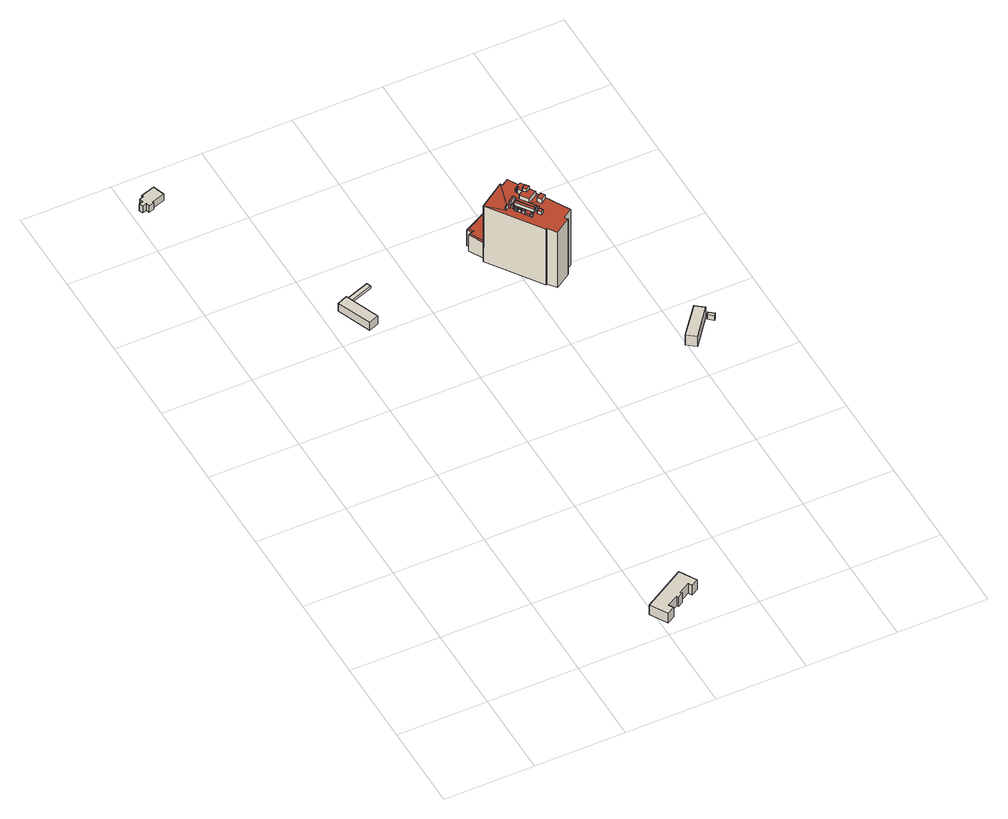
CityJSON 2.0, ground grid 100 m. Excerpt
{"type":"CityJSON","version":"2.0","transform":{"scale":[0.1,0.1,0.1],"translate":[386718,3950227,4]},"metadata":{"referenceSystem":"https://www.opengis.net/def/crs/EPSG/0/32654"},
"CityObjects":{
"building1":{"type":"Building","attributes":{"延べ面積換算係数":"0.90","大字・町コード":"36","13+区市町村コード+大字・町コード+町・丁目コード":"13101036000","class":"3002","usage":"422","measuredHeight":19.6,"storeysAboveGround":2,"storeysBelowGround":0,"BuildingDetailAttribute.buildingRoofEdgeArea":1000.79,"BuildingDetailAttribute.fireproofStructureType":"1002","BuildingDetailAttribute.urbanPlanType":"21","BuildingDetailAttribute.areaClassificationType":"22","BuildingDetailAttribute.districtsAndZonesType":"5","BuildingDetailAttribute.landUseType":"214","BuildingDetailAttribute.detailedUsage":"1122","BuildingDetailAttribute.specifiedBuildingCoverageRate":60,"BuildingDetailAttribute.specifiedFloorAreaRate":300,"BuildingDetailAttribute.surveyYear":2021,"BuildingIDAttribute.prefecture":"13","BuildingIDAttribute.city":"13101","heritageComplexName":"旧江戸城清水門","heritageRecordIds":"national_classified:63","heritageRecordNames":"旧近衛師団司令部庁舎","heritageRecordTypes":"建造物","heritageEntityClasses":"building_direct","heritageMatchMethod":"point_in_building"},"address":[{"country":"日本","locality":"東京都千代田区北の丸公園"}],"geometry":[{"type":"Solid","lod":"1","boundaries":[[[[0,1,2,3,4,5,6,7,8,9,10,11]],[[10,12,13,11]],[[9,14,12,10]],[[8,15,14,9]],[[7,16,15,8]],[[6,17,16,7]],[[5,18,17,6]],[[4,19,18,5]],[[3,20,19,4]],[[2,21,20,3]],[[1,22,21,2]],[[0,23,22,1]],[[11,13,23,0]],[[12,14,15,16,17,18,19,20,21,22,23,13]]]]}]},
"building2":{"type":"Building","attributes":{"延べ面積換算係数":"1.00","大字・町コード":"37","町・丁目コード":"1","13+区市町村コード+大字・町コード+町・丁目コード":"13101037001","class":"3001","usage":"413","measuredHeight":14.8,"storeysAboveGround":3,"storeysBelowGround":0,"RiverFloodingRiskAttribute.description":"8","RiverFloodingRiskAttribute.rank":"1","RiverFloodingRiskAttribute.depth":0.028,"RiverFloodingRiskAttribute.adminType":"2","RiverFloodingRiskAttribute.scale":"2","BuildingDetailAttribute.buildingRoofEdgeArea":316.16,"BuildingDetailAttribute.fireproofStructureType":"1001","BuildingDetailAttribute.urbanPlanType":"21","BuildingDetailAttribute.areaClassificationType":"22","BuildingDetailAttribute.districtsAndZonesType":"6","BuildingDetailAttribute.landUseType":"211","BuildingDetailAttribute.detailedUsage":"1230","BuildingDetailAttribute.specifiedBuildingCoverageRate":60,"BuildingDetailAttribute.specifiedFloorAreaRate":400,"BuildingDetailAttribute.surveyYear":2021,"BuildingIDAttribute.prefecture":"13","BuildingIDAttribute.city":"13101","heritageComplexName":"旧山口萬吉邸主屋","heritageRecordIds":"national_classified:377","heritageRecordNames":"旧山口萬吉邸主屋","heritageRecordTypes":"建造物","heritageEntityClasses":"building_direct","heritageMatchMethod":"point_in_building"},"address":[{"country":"日本","locality":"東京都千代田区九段北一丁目"}],"geometry":[{"type":"Solid","lod":"1","boundaries":[[[[24,25,26,27,28,29,30,31,32,33,34,35]],[[34,36,37,35]],[[33,38,36,34]],[[32,39,38,33]],[[31,40,39,32]],[[30,41,40,31]],[[29,42,41,30]],[[28,43,42,29]],[[27,44,43,28]],[[26,45,44,27]],[[25,46,45,26]],[[24,47,46,25]],[[35,37,47,24]],[[36,38,39,40,41,42,43,44,45,46,47,37]]]]}]},
"building3":{"type":"Building","attributes":{"class":"3001","usage":"461","measuredHeight":15.8,"storeysAboveGround":9999,"storeysBelowGround":9999,"BuildingDetailAttribute.buildingRoofEdgeArea":-9999,"BuildingDetailAttribute.fireproofStructureType":"1011","BuildingDetailAttribute.urbanPlanType":"21","BuildingDetailAttribute.areaClassificationType":"22","BuildingDetailAttribute.districtsAndZonesType":"5","BuildingDetailAttribute.landUseType":"217","BuildingDetailAttribute.detailedUsage":"0","BuildingDetailAttribute.specifiedBuildingCoverageRate":60,"BuildingDetailAttribute.specifiedFloorAreaRate":300,"BuildingDetailAttribute.surveyYear":"0001","BuildingIDAttribute.prefecture":"13","BuildingIDAttribute.city":"13101","heritageComplexName":"旧江戸城清水門","heritageRecordIds":"national_classified:35","heritageRecordNames":"旧江戸城田安門","heritageRecordTypes":"建造物","heritageEntityClasses":"building_direct","heritageMatchMethod":"point_in_building"},"geometry":[{"type":"Solid","lod":"1","boundaries":[[[[48,49,50,51]],[[50,52,53,51]],[[49,54,52,50]],[[48,55,54,49]],[[51,53,55,48]],[[52,54,55,53]]]]}]},
"building4":{"type":"Building","attributes":{"class":"3001","usage":"461","measuredHeight":-9999,"storeysAboveGround":9999,"storeysBelowGround":9999,"BuildingDetailAttribute.buildingRoofEdgeArea":-9999,"BuildingDetailAttribute.fireproofStructureType":"1011","BuildingDetailAttribute.urbanPlanType":"21","BuildingDetailAttribute.areaClassificationType":"22","BuildingDetailAttribute.districtsAndZonesType":"5","BuildingDetailAttribute.landUseType":"217","BuildingDetailAttribute.detailedUsage":"0","BuildingDetailAttribute.specifiedBuildingCoverageRate":60,"BuildingDetailAttribute.specifiedFloorAreaRate":300,"BuildingDetailAttribute.surveyYear":"0001","BuildingIDAttribute.prefecture":"13","BuildingIDAttribute.city":"13101","heritageComplexName":"旧江戸城清水門","heritageRecordIds":"national_classified:14","heritageRecordNames":"旧江戸城田安門","heritageRecordTypes":"建造物","heritageEntityClasses":"building_direct","heritageMatchMethod":"point_in_building"},"geometry":[{"type":"Solid","lod":"1","boundaries":[[[[56,57,58,59]],[[58,60,61,59]],[[57,62,60,58]],[[56,63,62,57]],[[59,61,63,56]],[[60,62,63,61]]]]}]},
"building5":{"type":"Building","attributes":{"class":"3002","usage":"461","measuredHeight":86.2,"storeysAboveGround":9999,"storeysBelowGround":9999,"BuildingDetailAttribute.buildingRoofEdgeArea":-9999,"BuildingDetailAttribute.fireproofStructureType":"1011","BuildingDetailAttribute.urbanPlanType":"21","BuildingDetailAttribute.areaClassificationType":"22","BuildingDetailAttribute.districtsAndZonesType":"10","BuildingDetailAttribute.landUseType":"224","BuildingDetailAttribute.detailedUsage":"0","BuildingDetailAttribute.specifiedBuildingCoverageRate":80,"BuildingDetailAttribute.specifiedFloorAreaRate":700,"BuildingDetailAttribute.surveyYear":"0001","BuildingIDAttribute.prefecture":"13","BuildingIDAttribute.city":"13101","heritageComplexName":"旧九段会館","heritageRecordIds":"national_classified:348","heritageRecordNames":"旧九段会館","heritageRecordTypes":"建造物","heritageEntityClasses":"building_direct","heritageMatchMethod":"point_in_building"},"geometry":[{"type":"Solid","lod":"2","boundaries":[[[[64,65,66,67,68,69,70,71,72,73,74,75,76,77,78,79,80,81,82,83,84,85,86,87,88,89,90,91]],[[92,93,94]],[[95,96,97,98]],[[99,100,101]],[[102,103,104]],[[105,106,107,108]],[[109,110,111,112]],[[113,114,115,116]],[[99,101,117]],[[118,117,101]],[[119,120,121,122]],[[123,124,125,126]],[[127,128,129,130]],[[131,117,118]],[[132,133,134,135]],[[136,137,138,139]],[[140,141,142,143]],[[144,145,146,147]],[[148,149,150,151]],[[152,153,154,155]],[[156,157,158,159]],[[160,104,103]],[[161,162,163,164]],[[165,166,167,168]],[[169,170,164,171]],[[137,172,173,111]],[[174,175,176]],[[177,178,179,180]],[[181,182,183,184,185,186,187]],[[100,131,101]],[[188,189,190]],[[191,192,193,194]],[[154,96,95,195,169,171,196,163,162,197,198,199,200,201,202,203,204,161,164,170,168,167,205,206,110,109,207,208,209,210,211,212,213,214,215,216,217,218,219,220,221,222,112,111,173,125,124,223,224,123,126,172,137,136,225,226,139,138,166,165,227,98,97,153,152,121,120,228,229,119,122,155]],[[151,103,102,230,231,232,233,234,235,236,237,238,239,240,241,242,243,178,177,244,245,246,247,248,175,174,148]],[[249,250,189]],[[190,189,250]],[[251,252,253,254]],[[118,101,131]],[[255,256,257,258]],[[165,169,195,227]],[[259,260,261,262,263,264,265,266,267,268,269,270,271,272]],[[273,94,93]],[[272,269,268,259]],[[274,275,276]],[[160,103,151,150]],[[277,276,278]],[[158,157,273,93]],[[248,279,280,175]],[[281,274,276,277]],[[282,283,242,241]],[[188,249,189]],[[242,283,284,243]],[[285,188,190]],[[286,287,288,289]],[[166,138,110,206]],[[176,149,148,174]],[[290,291,292,293]],[[294,295,296,297]],[[243,284,179,178]],[[298,299,300,301]],[[219,218,112,222]],[[278,276,275]],[[273,157,156,94]],[[302,303,304,305]],[[280,176,175]],[[277,278,306]],[[213,212,209,208]],[[122,293,292,155]],[[209,132,135,210]],[[163,127,130,164]],[[168,289,288,165]],[[197,64,91,198]],[[96,193,192,97]],[[153,191,194,154]],[[171,129,128,196]],[[282,77,76,283]],[[245,244,285,190]],[[84,83,100,99,281,277,306]],[[123,304,303,124]],[[269,301,300,270]],[[111,294,297,137]],[[183,182,232,231]],[[155,292,291,152]],[[198,91,90,199]],[[98,144,147,95]],[[221,116,115,222]],[[215,261,260,216]],[[270,300,299,271]],[[110,295,294,111]],[[124,303,302,223]],[[229,254,253,119]],[[201,88,87,202]],[[161,204,238,237,184]],[[195,146,145,227]],[[196,128,127,163]],[[149,176,69,68]],[[236,185,184,237]],[[73,72,188,285,244,177,180]],[[219,114,113,220]],[[150,67,66,160]],[[222,115,114,219]],[[208,264,263,213]],[[225,258,257,226]],[[227,145,144,98]],[[272,298,301,269]],[[72,71,279,248,247,249,188]],[[84,306,278,85]],[[234,187,186,235]],[[176,280,70,69]],[[169,287,286,170]],[[200,89,88,201]],[[70,280,279,71]],[[247,246,250,249]],[[165,288,287,169]],[[66,65,162,161,184,183,231,230,104,160]],[[211,134,133,212]],[[166,106,105,167]],[[216,260,259,217]],[[125,142,141,126]],[[95,147,146,195]],[[154,194,193,96]],[[212,133,132,209]],[[152,291,290,121]],[[126,141,140,172]],[[164,130,129,171]],[[179,74,73,180]],[[238,204,203,239]],[[120,252,251,228]],[[149,68,67,150]],[[78,77,282,241,240,117,131]],[[205,108,107,206]],[[283,76,75,284]],[[137,297,296,138]],[[119,253,252,120]],[[138,296,295,110]],[[97,192,191,153]],[[87,86,275,274,281,99,117,240,239,203,202]],[[214,262,261,215]],[[275,86,85,278]],[[172,140,143,173]],[[136,255,258,225]],[[228,251,254,229]],[[250,246,245,190]],[[213,263,262,214]],[[112,267,266,109]],[[217,259,268,218]],[[235,186,185,236]],[[271,299,298,272]],[[79,159,158,80]],[[167,105,108,205]],[[199,90,89,200]],[[218,268,267,112]],[[210,135,134,211]],[[109,266,265,207]],[[220,113,116,221]],[[93,81,80,158]],[[284,75,74,179]],[[121,290,293,122]],[[207,265,264,208]],[[226,257,256,139]],[[162,65,64,197]],[[224,305,304,123]],[[83,82,92,94,156,159,79,78,131,100]],[[170,286,289,168]],[[206,107,106,166]],[[102,104,230]],[[232,182,181,233]],[[139,256,255,136]],[[223,302,305,224]],[[233,181,187,234]],[[173,143,142,125]],[[92,82,81,93]]]],"semantics":{"surfaces":[{"type":"GroundSurface"},{"type":"RoofSurface"},{"type":"WallSurface"}],"values":[[0,1,1,1,1,1,1,1,1,1,1,1,1,1,1,1,1,1,1,1,1,1,1,1,1,1,1,1,1,1,1,1,1,1,1,1,1,1,1,1,1,1,1,1,1,1,1,1,1,1,1,1,1,1,1,1,1,1,1,1,1,1,1,1,1,1,1,2,2,2,2,2,2,2,2,2,2,2,2,2,2,2,2,2,2,2,2,2,2,2,2,2,2,2,2,2,2,2,2,2,2,2,2,2,2,2,2,2,2,2,2,2,2,2,2,2,2,2,2,2,2,2,2,2,2,2,2,2,2,2,2,2,2,2,2,2,2,2,2,2,2,2,2,2,2,2,2,2,2,2,2,2,2,2,2,2,2,2,2,2,2,2,2,2,2,2,2,2,2,2,2,2]]}}]},
"building6":{"type":"Building","attributes":{"説明注記":"門","大字・町コード":"36","13+区市町村コード+大字・町コード+町・丁目コード":"13101036000","class":"3001","usage":"454","measuredHeight":17.6,"storeysAboveGround":9999,"storeysBelowGround":0,"BuildingDetailAttribute.buildingRoofEdgeArea":493.64,"BuildingDetailAttribute.fireproofStructureType":"1011","BuildingDetailAttribute.urbanPlanType":"21","BuildingDetailAttribute.areaClassificationType":"22","BuildingDetailAttribute.districtsAndZonesType":"5","BuildingDetailAttribute.landUseType":"217","BuildingDetailAttribute.detailedUsage":"3002","BuildingDetailAttribute.specifiedBuildingCoverageRate":60,"BuildingDetailAttribute.specifiedFloorAreaRate":300,"BuildingDetailAttribute.surveyYear":2021,"BuildingIDAttribute.prefecture":"13","BuildingIDAttribute.city":"13101","heritageComplexName":"旧江戸城清水門","heritageRecordIds":"national_classified:11","heritageRecordNames":"旧江戸城清水門","heritageRecordTypes":"建造物","heritageEntityClasses":"building_direct","heritageMatchMethod":"point_in_building"},"address":[{"country":"日本","locality":"東京都千代田区北の丸公園"}],"geometry":[{"type":"Solid","lod":"1","boundaries":[[[[307,308,309,310]],[[309,311,312,310]],[[308,313,311,309]],[[307,314,313,308]],[[310,312,314,307]],[[311,313,314,312]]]]}]},
"building7":{"type":"Building","attributes":{"延べ面積換算係数":"1.00","説明注記":"門","大字・町コード":"36","13+区市町村コード+大字・町コード+町・丁目コード":"13101036000","class":"3001","usage":"454","measuredHeight":7.6,"storeysAboveGround":1,"storeysBelowGround":0,"BuildingDetailAttribute.buildingRoofEdgeArea":27.12,"BuildingDetailAttribute.fireproofStructureType":"1003","BuildingDetailAttribute.urbanPlanType":"21","BuildingDetailAttribute.areaClassificationType":"22","BuildingDetailAttribute.districtsAndZonesType":"5","BuildingDetailAttribute.landUseType":"217","BuildingDetailAttribute.detailedUsage":"3002","BuildingDetailAttribute.specifiedBuildingCoverageRate":60,"BuildingDetailAttribute.specifiedFloorAreaRate":300,"BuildingDetailAttribute.surveyYear":2021,"BuildingIDAttribute.prefecture":"13","BuildingIDAttribute.city":"13101","heritageComplexName":"旧江戸城清水門","heritageRecordIds":"national_classified:12","heritageRecordNames":"旧江戸城清水門","heritageRecordTypes":"建造物","heritageEntityClasses":"building_direct","heritageMatchMethod":"point_in_building"},"address":[{"country":"日本","locality":"東京都千代田区北の丸公園"}],"geometry":[{"type":"Solid","lod":"1","boundaries":[[[[315,316,317,318]],[[317,319,320,318]],[[316,321,319,317]],[[315,322,321,316]],[[318,320,322,315]],[[319,321,322,320]]]]}]}
},
"vertices":[
[1886,191,172],[2355,466,172],[2463,282,172],[2384,236,172],[2358,279,172],[2236,207,172],[2248,188,172],[2191,155,172],[2179,176,172],[2053,102,172],[2082,51,172],[1997,1,172],[2082,51,304],[1997,1,304],[2053,102,304],[2179,176,304],[2191,155,304],[2248,188,304],[2236,207,304],[2358,279,304],[2384,236,304],[2463,282,304],[2355,466,304],[1886,191,304],
[66,7380,208],[19,7364,208],[6,7405,208],[52,7420,208],[38,7462,208],[88,7478,208],[81,7498,208],[237,7549,208],[280,7420,208],[135,7372,208],[140,7355,208],[81,7336,208],[140,7355,300],[81,7336,300],[135,7372,300],[280,7420,300],[237,7549,300],[81,7498,300],[88,7478,300],[38,7462,300],[52,7420,300],[6,7405,300],[19,7364,300],[66,7380,300],
[1092,5272,216],[1206,5317,216],[1356,4937,216],[1243,4892,216],[1356,4937,324],[1243,4892,324],[1206,5317,324],[1092,5272,324],
[1206,5351,211],[1505,5458,211],[1522,5409,211],[1224,5303,211],[1522,5409,241],[1224,5303,241],[1505,5458,241],[1206,5351,241],
[3161,4839,8],[2764,5409,8],[2793,5429,8],[2701,5604,8],[2748,5627,8],[2720,5677,8],[2983,5815,8],[2999,5782,8],[3101,5837,8],[3110,5821,8],[3177,5855,8],[3265,5689,8],[3243,5677,8],[3424,5334,8],[3429,5337,8],[3431,5333,8],[3499,5370,8],[3588,5203,8],[3520,5170,8],[3524,5164,8],[3518,5161,8],[3522,5149,8],[3431,5100,8],[3501,4972,8],[3394,4901,8],[3416,4868,8],[3244,4752,8],[3173,4847,8],[3520,5170,220],[3588,5203,221],[3514,5181,238],[3019,5192,775],[3028,5189,775],[3042,5198,775],[3038,5204,775],[3426,5110,264],[3524,5164,264],[3456,5155,300],[2832,5477,238],[2798,5454,238],[2842,5462,232],[3000,5319,819],[3014,5301,819],[3077,5346,819],[3063,5364,819],[3119,5336,775],[3082,5321,775],[3203,5146,775],[3184,5241,775],[3348,5222,829],[3320,5264,829],[3257,5221,829],[3285,5179,829],[3331,5283,264],[3385,5291,300],[3104,5069,775],[3122,5082,775],[3087,5133,775],[3072,5123,775],[3187,5077,775],[3216,5097,775],[3230,5123,775],[3204,5103,775],[2930,5263,822],[2937,5253,822],[2967,5273,822],[2960,5283,822],[3429,5337,264],[3141,5423,819],[3158,5434,819],[3147,5452,819],[3130,5442,819],[3184,5115,775],[3182,5131,775],[3061,5307,775],[3054,5300,775],[3192,5119,819],[3204,5103,819],[3230,5123,819],[3218,5139,819],[3038,5204,814],[3026,5223,814],[3007,5211,814],[3019,5192,814],[2770,5619,238],[2748,5627,227],[2701,5604,227],[2723,5597,238],[3066,5162,775],[3064,5165,775],[3051,5155,775],[3052,5153,775],[3438,5320,238],[3493,5350,238],[3499,5370,221],[3431,5333,221],[2793,5429,227],[3052,5604,775],[2764,5409,775],[2930,5263,775],[2960,5283,775],[3026,5264,775],[3014,5301,775],[3000,5319,775],[3013,5282,775],[3002,5247,775],[2989,5265,775],[2967,5273,775],[3192,5119,775],[3218,5139,775],[2742,5670,238],[2976,5793,238],[2720,5677,227],[3118,5807,238],[3170,5834,238],[3177,5855,221],[3110,5821,221],[2997,5642,255],[2847,5540,255],[2882,5489,255],[3052,5604,255],[3055,5605,255],[3031,5640,255],[3009,5625,255],[3101,5837,262],[3051,5782,315],[3130,5640,315],[3064,5165,808],[3042,5198,808],[3028,5189,808],[3051,5155,808],[3007,5211,775],[2937,5253,775],[3161,4839,775],[3173,4847,775],[3244,4752,775],[3416,4868,775],[3394,4901,775],[3501,4972,775],[3141,5630,775],[3068,5581,775],[3063,5364,775],[3077,5346,775],[3170,5366,775],[3141,5416,775],[3141,5423,775],[3130,5442,775],[3147,5452,775],[3158,5434,775],[3166,5431,775],[3155,5450,775],[3205,5479,775],[3249,5405,775],[3231,5394,775],[3285,5303,775],[3320,5264,775],[3348,5222,775],[3285,5179,775],[3257,5221,775],[3242,5059,775],[3214,5039,775],[3164,5100,775],[3033,5285,775],[3026,5223,775],[3135,5064,775],[3117,5051,775],[2842,5462,238],[2882,5489,238],[2847,5540,238],[2997,5642,238],[3009,5625,238],[3031,5640,238],[3055,5605,238],[3052,5604,238],[3068,5581,238],[3141,5630,238],[3331,5283,238],[3410,5326,238],[3221,5684,238],[3244,5696,238],[3203,5650,238],[3130,5640,238],[3071,5591,238],[2975,5769,238],[2985,5774,238],[2975,5769,262],[3071,5591,265],[3135,5064,816],[3122,5082,816],[3104,5069,816],[3117,5051,816],[3184,5115,822],[3054,5300,822],[3033,5285,822],[3164,5100,822],[3231,5394,833],[3249,5405,833],[3205,5479,833],[3155,5450,833],[3166,5431,833],[3141,5416,833],[3170,5366,833],[3119,5336,833],[3184,5241,833],[3285,5303,833],[3246,5365,833],[3202,5335,833],[3175,5374,833],[3219,5405,833],[3568,5210,238],[3426,5109,238],[3431,5100,219],[3508,5153,238],[3508,5155,238],[3522,5149,220],[2999,5782,221],[2983,5815,221],[3426,5110,238],[3424,5334,221],[3243,5677,221],[3265,5689,221],[3203,5650,265],[2989,5265,805],[3002,5247,805],[3026,5264,805],[3013,5282,805],[3087,5133,814],[3066,5162,814],[3052,5153,814],[3072,5123,814],[3203,5146,822],[3082,5321,822],[3061,5307,822],[3182,5131,822],[3219,5405,870],[3175,5374,870],[3202,5335,870],[3246,5365,870],[3242,5059,819],[3216,5097,819],[3187,5077,819],[3214,5039,819],[3518,5161,220],
[3984,3474,10],[4246,3793,10],[4337,3721,10],[4081,3398,10],[4337,3721,151],[4081,3398,151],[4246,3793,151],[3984,3474,151],
[4333,3678,25],[4356,3706,25],[4413,3658,25],[4390,3630,25],[4413,3658,89],[4390,3630,89],[4356,3706,89],[4333,3678,89]
]}
